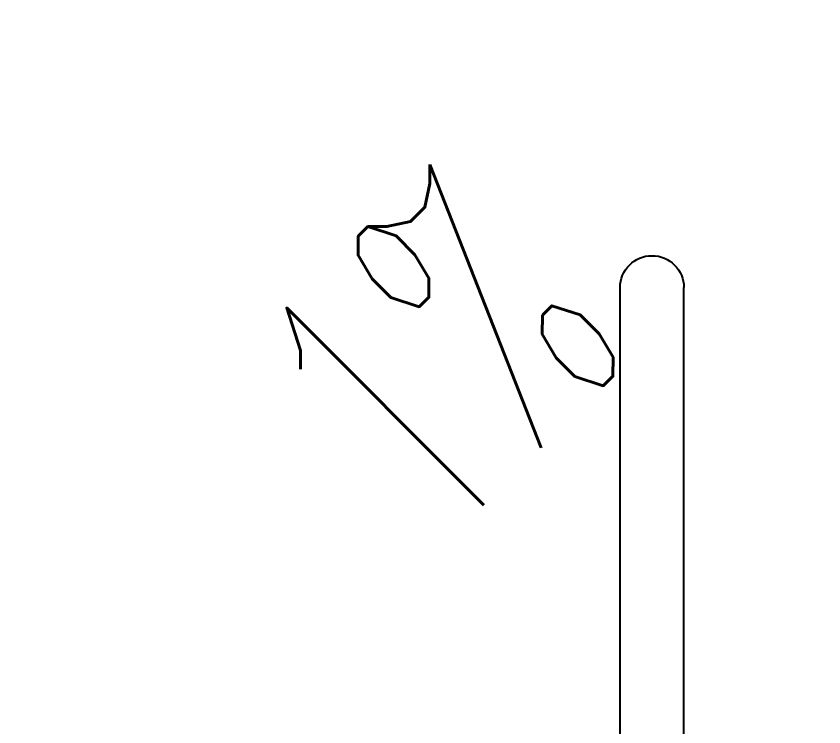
# Model space of a CAD drawing. Header units: millimetres. Extents: x 434053 to 1059003, y -2417481 to 936527.
# Drawn here: x 534583.8 to 535014.5, y -2125920.3 to -2125541.5 of the extents above; entities that cross this region are included whole.
import ezdxf

# ---------------------------------------------------------------- set-up
doc = ezdxf.new("R2010")
doc.units = ezdxf.units.MM
doc.header["$LTSCALE"] = 1000
doc.header["$MEASUREMENT"] = 0
for name, color, linetype in [('DIM_SYMB', 3, 'Continuous'), ('fur2023', 252, 'Continuous'), ('PUB_TEXT', 7, 'Continuous'), ('建筑-楼板开洞', 251, 'Continuous')]:
    doc.layers.add(name, color=color, linetype=linetype)
doc.styles.add('_TCH_DIM', font='SIMPLEX.shx', dxfattribs={"width": 0.8, "height": 3, "bigfont": 'GBCBIG.shx'})

# ---------------------------------------------------------------- blocks, each defined once
blk = doc.blocks.new('dgsdgadffAccessible Toilet')
at = {"layer": 'fur2023', "linetype": 'Continuous'}
for p, q in [((-837, -385.030551), (-837, -850.030551)), ((-803, -385.030551), (-803, -850.030551))]:
    blk.add_line(p, q, dxfattribs=at)
blk.add_arc((-820, -850.030551), 17, 180, 0, dxfattribs=at)
blk = doc.blocks.new('adfadfd')
at = {"layer": 'fur2023', "xscale": -1, "rotation": 180}
blk.add_blockref('dgsdgadffAccessible Toilet', (-3515.09, 15719.98), dxfattribs=at)

msp = doc.modelspace()

# ---------------------------------------------------------------- hatches: boundary and pattern name
at = {"layer": '建筑-楼板开洞'}
h = msp.add_hatch(dxfattribs=at)
h.set_pattern_fill('ANGLE', color=256, scale=300)
h.set_pattern_definition([(0, (-12063903.9, -1756399.4), (0, 1047.75), [762, -285.75]), (90, (-12063903.9, -1756399.4), (-1047.75, 6e-14), [762, -285.75])])
h.paths.add_polyline_path([(540892.88, -2117486.23), (533592.88, -2117486.23), (533592.88, -2130686.23), (540892.88, -2130686.23)])

# ---------------------------------------------------------------- next in the draw order: block references
at = {"layer": 'fur2023'}
msp.add_blockref('adfadfd', (539257.97, -2142256.21), dxfattribs=at)

# ---------------------------------------------------------------- next in the draw order: linework, layer by layer
at = {"layer": 'DIM_SYMB'}
msp.add_lwpolyline([(535142.87, -2125566.85, 0, 0, 0), (534638.11, -2126071.61, 0, 40, 0), (534744.18, -2125965.54, 0, 0, 0)], format="xyseb", dxfattribs=at)

# ---------------------------------------------------------------- next in the draw order: texts
at = {"layer": 'PUB_TEXT', "style": '_TCH_DIM', "width": 0.564706}
msp.add_text('1%', height=148.75, rotation=45, dxfattribs=at).set_placement((534805.28, -2125830.19))

doc.saveas('drawing.dxf')
